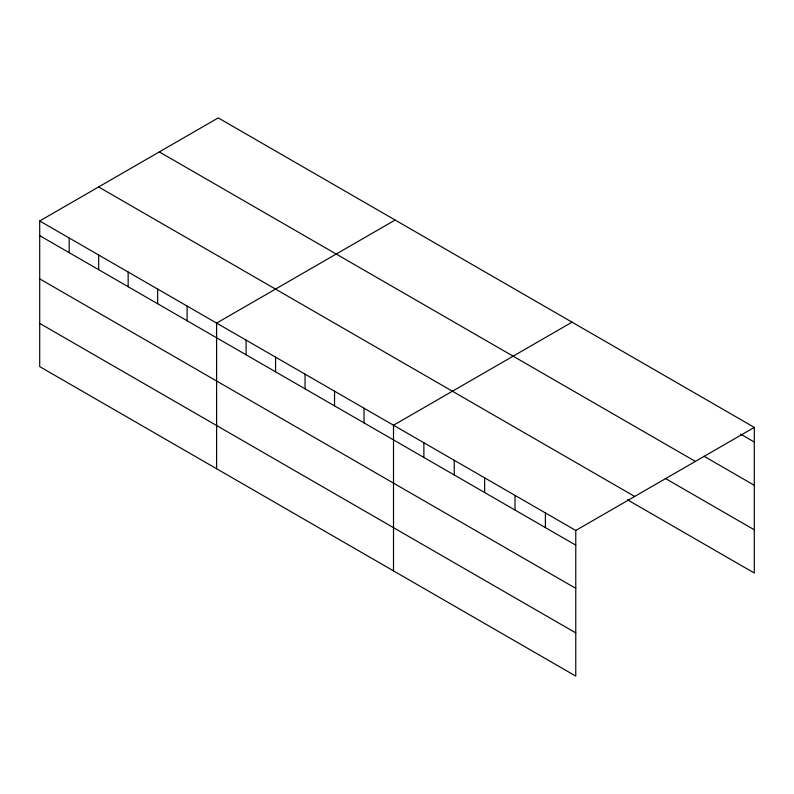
<?xml version="1.0" encoding="UTF-8"?>
<svg xmlns="http://www.w3.org/2000/svg" width="794" height="794" viewBox="0 0 794 794"><rect width="100%" height="100%" fill="white"/><g stroke="black" fill="none" stroke-linecap="round" stroke-linejoin="round"><path stroke-width="1.19" d="M39.7 220.97L575.769 530.461L575.769 676.101L39.7 366.61L39.7 220.97L218.231 117.899L754.3 427.39L754.3 573.03L627.558 499.853M395.134 220.027L216.603 323.108L216.603 468.748M572.037 322.166L393.506 425.237L393.506 570.876M575.769 530.461L754.3 427.39M740.683 434.199L754.3 442.06M704.02 456.252L754.3 485.283M159.316 151.912L695.385 461.403M665.263 478.405L754.3 529.806M98.615 186.957L634.684 496.449M39.7 235.639L575.769 545.141M39.7 278.863L575.769 588.354M39.7 323.386L575.769 632.887M545.389 512.924L545.389 527.603M515.008 495.387L515.008 510.066M484.638 477.849L484.638 492.528M454.257 460.312L454.257 474.991M423.877 442.774L423.877 457.453M364.019 408.215L364.019 422.884M334.532 391.194L334.532 405.863M305.055 374.173L305.055 388.842M275.568 357.151L275.568 371.82M246.09 340.13L246.09 354.799M187.116 306.087L187.116 320.756M157.639 289.056L157.639 303.735M128.152 272.034L128.152 286.713M98.664 255.013L98.664 269.692M69.187 237.992L69.187 252.671"/></g></svg>
